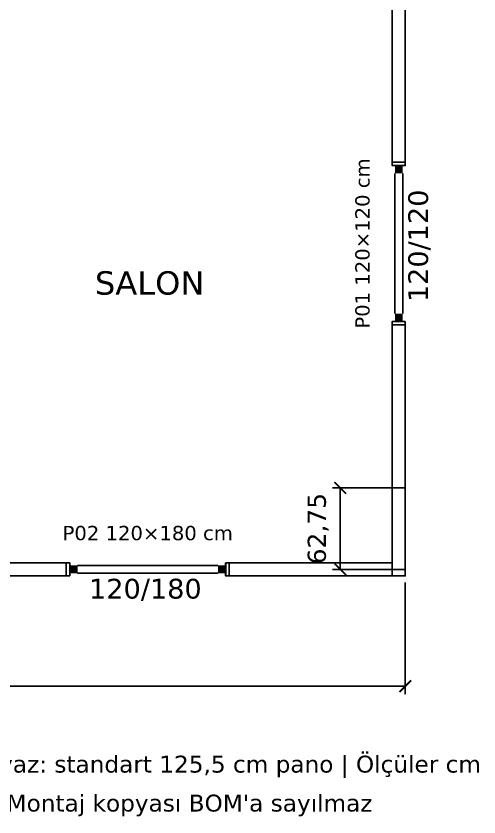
# Model space of a CAD drawing. Header units: centimetres. Extents: x -135 to 4159, y -1445 to 1077.
# Drawn here: x 2619 to 2976, y -186 to 431 of the extents above; entities that cross this region are included whole.
import ezdxf
from ezdxf.enums import TextEntityAlignment as Align

# ---------------------------------------------------------------- set-up
doc = ezdxf.new("R2010")
doc.units = ezdxf.units.CM
for name, color, linetype in [('MONTAJ_OZEL_OLCU', 6, 'Continuous'), ('MONTAJ_OZEL_PANO', 6, 'Continuous'), ('MONTAJ_STANDART', 7, 'Continuous'), ('MONTAJ_YAZI', 4, 'Continuous'), ('OLCULER', 7, 'Continuous'), ('PENCERE', 10, 'Continuous')]:
    doc.layers.add(name, color=color, linetype=linetype)
doc.styles.add('PORTMAN', font='DejaVuSans.ttf')
doc.styles.get("Standard").update_dxf_attribs({"font": 'DejaVuSans.ttf'})
doc.dimstyles.new('PORTMAN', dxfattribs={"dimtxt": 14, "dimasz": 9, "dimexe": 6, "dimexo": 5, "dimgap": 4, "dimtad": 1, "dimtxsty": 'PORTMAN', "dimblk": 'ARCHTICK', "dimcen": 2.5, "dimazin": 3, "dimtfac": 0.5, "dimtmove": 2, "dimatfit": 3})

# ---------------------------------------------------------------- blocks, each defined once
blk = doc.blocks.new('BOM_D01_1255p0_DIS_DOLU')
blk.add_lwpolyline([(0, 0), (10, 0), (10, 125.5), (0, 125.5)], close=True)
blk = doc.blocks.new('MNT_BOM_D01_1255p0_DIS_DOLU')
blk.add_blockref('BOM_D01_1255p0_DIS_DOLU', (0, 0))
blk = doc.blocks.new('kaynak-pencere-120180')
at = {"layer": 'PENCERE', "color": 1}
for p, q in [((53839.87, 6703.82), (53839.87, 6713.82)), ((53959.87, 6703.82), (53959.87, 6713.82)), ((53845.87, 6711.82), (53953.87, 6711.82)), ((53845.87, 6705.82), (53953.87, 6705.82))]:
    blk.add_line(p, q, dxfattribs=at)
for points in [[(53839.87, 6705.82), (53845.87, 6705.82), (53839.87, 6711.82), (53845.87, 6711.82)], [(53959.87, 6705.82), (53953.87, 6705.82), (53959.87, 6711.82), (53953.87, 6711.82)]]:
    blk.add_solid(points, dxfattribs=at)
at = {"layer": 'PENCERE', "color": 0, "lineweight": 25}
blk.add_text('120/180', height=15.217, dxfattribs=at).set_placement((53854.7, 6686.34))
blk = doc.blocks.new('BOM_P02_PENCERE_1200x1800')
at = {"layer": 'PENCERE'}
blk.add_blockref('kaynak-pencere-120180', (0, 0), dxfattribs=at)
blk = doc.blocks.new('BOM_D03_1255p0_DIS_P02')
for points in [[(0, 122.75), (10, 122.75), (10, 125.5), (0, 125.5)], [(0, 0), (10, 0), (10, 2.75), (0, 2.75)]]:
    blk.add_lwpolyline(points, close=True)
at = {"layer": 'PENCERE', "rotation": 270}
blk.add_blockref('BOM_P02_PENCERE_1200x1800', (-6703.823, 53962.624), dxfattribs=at)
blk = doc.blocks.new('MNT_BOM_D03_1255p0_DIS_P02')
blk.add_blockref('BOM_D03_1255p0_DIS_P02', (0, 0))
blk = doc.blocks.new('BOM_D06_627p5_DIS_DOLU')
blk.add_lwpolyline([(0, 0), (10, 0), (10, 62.75), (0, 62.75)], close=True)
blk = doc.blocks.new('MNT_BOM_D06_627p5_DIS_DOLU')
blk.add_blockref('BOM_D06_627p5_DIS_DOLU', (0, 0))
blk = doc.blocks.new('_ARCHTICK')
at = {"color": 0, "linetype": 'BYBLOCK', "const_width": 0.15}
blk.add_lwpolyline([(-0.5, -0.5), (0.5, 0.5)], dxfattribs=at)
blk = doc.blocks.new('kaynak-pencere-120120')
at = {"layer": 'PENCERE', "color": 1}
for p, q in [((53387.01, 8192.86), (53397.01, 8192.86)), ((53389.01, 8186.86), (53389.01, 8078.86)), ((53395.01, 8186.86), (53395.01, 8078.86)), ((53387.01, 8072.86), (53397.01, 8072.86))]:
    blk.add_line(p, q, dxfattribs=at)
for points in [[(53389.01, 8192.86), (53389.01, 8186.86), (53395.01, 8192.86), (53395.01, 8186.86)], [(53389.01, 8072.86), (53389.01, 8078.86), (53395.01, 8072.86), (53395.01, 8078.86)]]:
    blk.add_solid(points, dxfattribs=at)
at = {"layer": 'PENCERE', "color": 0, "lineweight": 25}
blk.add_text('120/120', height=15.217, rotation=270, dxfattribs=at).set_placement((53369.52, 8178.03))
blk = doc.blocks.new('BOM_P01_PENCERE_1200x1200')
at = {"layer": 'PENCERE'}
blk.add_blockref('kaynak-pencere-120120', (0, 0), dxfattribs=at)
blk = doc.blocks.new('BOM_D02_1255p0_DIS_P01')
for points in [[(0, 122.75), (10, 122.75), (10, 125.5), (0, 125.5)], [(0, 0), (10, 0), (10, 2.75), (0, 2.75)]]:
    blk.add_lwpolyline(points, close=True)
at = {"layer": 'PENCERE'}
blk.add_blockref('BOM_P01_PENCERE_1200x1200', (-53387.006, -8070.111), dxfattribs=at)
blk = doc.blocks.new('MNT_BOM_D02_1255p0_DIS_P01')
blk.add_blockref('BOM_D02_1255p0_DIS_P01', (0, 0))
blk = doc.blocks.new('BOM_B02_DIS_KOSE_100x50')
blk.add_lwpolyline([(0, 0), (10, 0), (10, 5), (0, 5)], close=True)
blk = doc.blocks.new('MNT_BOM_B02_DIS_KOSE_100x50')
blk.add_blockref('BOM_B02_DIS_KOSE_100x50', (0, 0))

msp = doc.modelspace()

# ---------------------------------------------------------------- block references
at = {"layer": 'MONTAJ_OZEL_PANO'}
msp.add_blockref('MNT_BOM_D06_627p5_DIS_DOLU', (2909, 5), dxfattribs=at)
at = {"layer": 'MONTAJ_STANDART'}
for name, p in [('MNT_BOM_D01_1255p0_DIS_DOLU', (2909, 318.75)), ('MNT_BOM_D01_1255p0_DIS_DOLU', (2909, 67.75)), ('MNT_BOM_B02_DIS_KOSE_100x50', (2909, 0))]:
    msp.add_blockref(name, p, dxfattribs=at)
for name, p, rotation in [('MNT_BOM_D02_1255p0_DIS_P01', (2919, 318.75), 180), ('MNT_BOM_D01_1255p0_DIS_DOLU', (2532.5, 10), 270), ('MNT_BOM_D03_1255p0_DIS_P02', (2783.5, 0), 90), ('MNT_BOM_D01_1255p0_DIS_DOLU', (2783.5, 10), 270)]:
    msp.add_blockref(name, p, dxfattribs=dict(at, rotation=rotation))

# ---------------------------------------------------------------- texts
at = {"layer": 'MONTAJ_YAZI', "style": 'PORTMAN'}
msp.add_text('P01 120×120 cm', height=11, rotation=90, dxfattribs=at).set_placement((2886, 256), align=Align.MIDDLE_CENTER)
for s, height, p in [('SALON', 18, (2722.25, 225.625)), ('P02 120×180 cm', 11, (2720.75, 33)), ('Mor: standart dışı pano (gerçek uçtan uca boy ölçülü) | Beyaz: standart 125,5 cm pano | Ölçüler cm', 13, (2532.5, -145)), ("Pencere etiketi: malzeme kodu + en×yükseklik | Montaj kopyası BOM'a sayılmaz", 13, (2532.5, -175))]:
    msp.add_text(s, height=height, dxfattribs=at).set_placement(p, align=Align.MIDDLE_CENTER)

# ---------------------------------------------------------------- dimensions: what is measured, and where the dimension line sits
at = {"layer": 'MONTAJ_OZEL_OLCU'}
msp.add_linear_dim(base=(2869, 5), p1=(2919, 5), p2=(2919, 67.75), angle=90, dimstyle='PORTMAN', override={"dimtxt": 14, "dimasz": 9, "dimexe": 6, "dimexo": 5, "dimdec": 2, "dimzin": 8, "dimdsep": 44}, dxfattribs=at).render()
at = {"layer": 'OLCULER'}
msp.add_linear_dim(base=(2146, -85), p1=(2146, 0), p2=(2919, 0), dimstyle='PORTMAN', override={"dimtxt": 14, "dimasz": 9, "dimexe": 6, "dimexo": 5, "dimdec": 2, "dimzin": 8, "dimdsep": 44}, dxfattribs=at).render()

doc.saveas('drawing.dxf')
